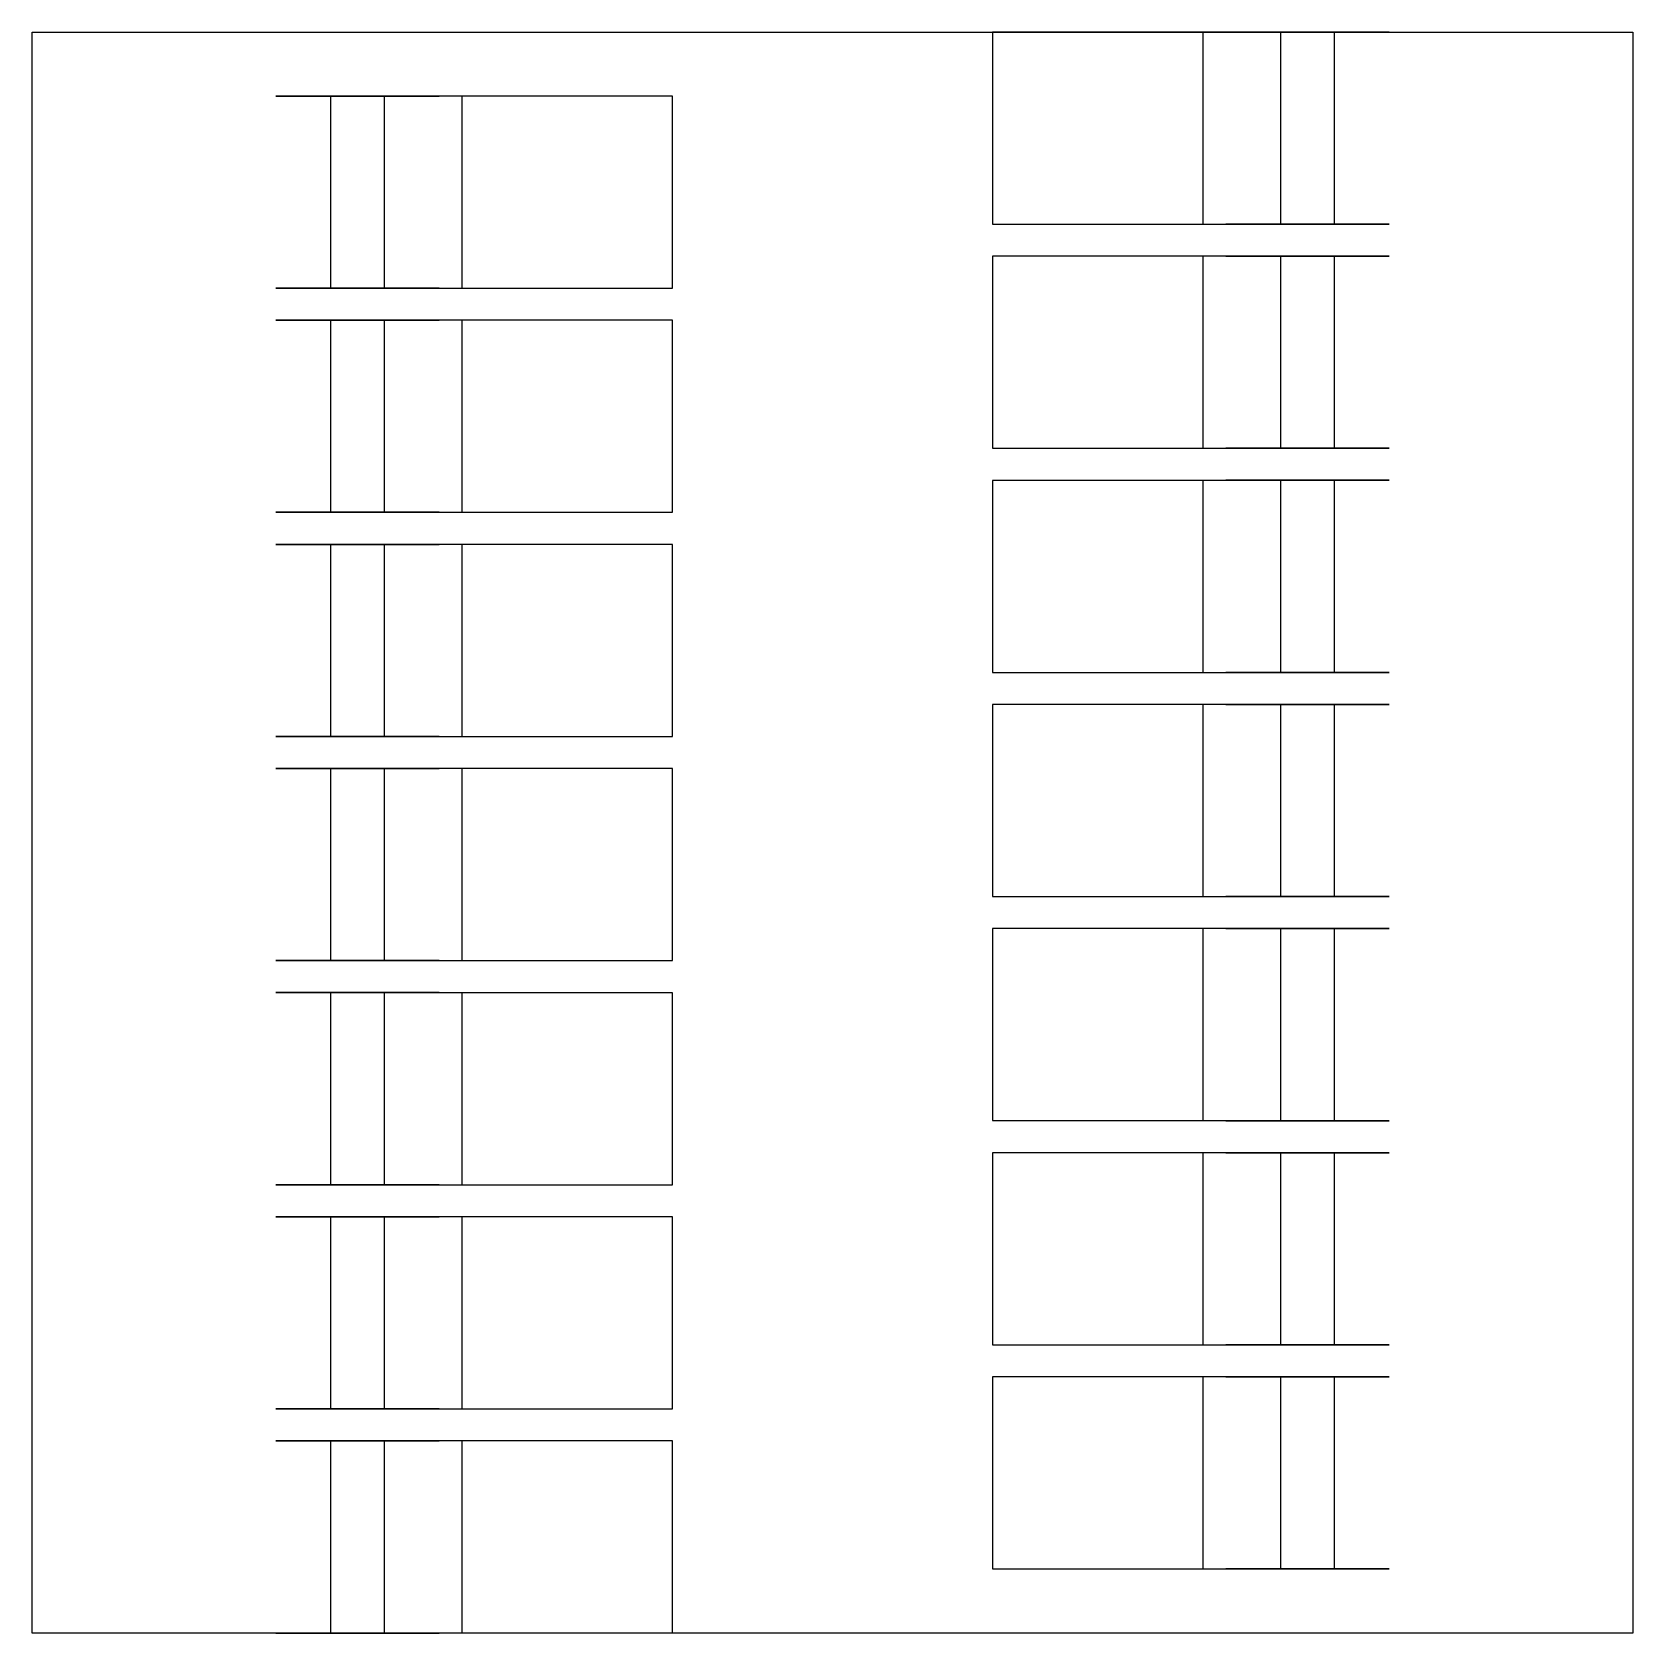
# Model space of a CAD drawing. Header units: millimetres. Extents: x -21.2 to 3.8, y -3.5 to 21.5.
import ezdxf

# ---------------------------------------------------------------- set-up
doc = ezdxf.new("R2010")
doc.units = ezdxf.units.MM
for name, color, linetype in [('000_flexible', 7, 'Continuous'), ('001_adhesive', 7, 'Continuous'), ('002_rigid', 7, 'Continuous'), ('003_adhesive', 7, 'Continuous'), ('004_flexible', 7, 'Continuous'), ('005_adhesive', 7, 'Continuous'), ('006_rigid', 7, 'Continuous'), ('007_adhesive', 7, 'Continuous'), ('008_flexible', 7, 'Continuous')]:
    doc.layers.add(name, color=color, linetype=linetype)

msp = doc.modelspace()

# ---------------------------------------------------------------- linework, layer by layer
at = {"layer": '000_flexible'}
for points in [[(-21.151, 21.02), (-21.151, 21.519), (-6.652, 21.519), (3.849, 21.519), (3.849, -2.982), (3.849, -3.481), (-10.65, -3.481), (-14.795, -3.481), (-15.645, -3.481), (-16.492, -3.481), (-17.342, -3.481), (-21.151, -3.481)], [(-2.862, 18.52), (-2.862, 21.518), (-6.15, 21.518), (-6.15, 18.52)], [(0.04, 21.519), (0.04, 21.519), (-0.81, 21.519), (-1.657, 21.519), (-2.507, 21.519), (-2.507, 21.519)], [(-14.795, 20.519), (-17.342, 20.519), (-17.342, 20.519), (-16.492, 20.519), (-15.645, 20.519), (-14.795, 20.519)], [(-14.44, 20.518), (-14.44, 17.52), (-11.152, 17.52), (-11.152, 20.518)], [(0.04, 18.519), (-0.81, 18.519), (-1.657, 18.519), (-2.507, 18.519), (-2.507, 18.519), (0.04, 18.519)], [(-2.862, 15.02), (-2.862, 18.018), (-6.15, 18.018), (-6.15, 15.02)], [(0.04, 18.019), (-2.507, 18.019), (-2.507, 18.019), (-1.657, 18.019), (-0.81, 18.019), (0.04, 18.019)], [(-14.795, 17.519), (-15.645, 17.519), (-16.492, 17.519), (-17.342, 17.519), (-17.342, 17.519), (-14.795, 17.519)], [(-14.795, 17.019), (-17.342, 17.019), (-17.342, 17.019), (-16.492, 17.019), (-15.645, 17.019), (-14.795, 17.019)], [(-14.44, 17.018), (-14.44, 14.02), (-11.152, 14.02), (-11.152, 17.018)], [(0.04, 15.019), (-0.81, 15.019), (-1.657, 15.019), (-2.507, 15.019), (-2.507, 15.019), (0.04, 15.019)], [(-2.862, 11.52), (-2.862, 14.518), (-6.15, 14.518), (-6.15, 11.52)], [(0.04, 14.519), (-2.507, 14.519), (-2.507, 14.519), (-1.657, 14.519), (-0.81, 14.519), (0.04, 14.519)], [(-14.795, 14.019), (-15.645, 14.019), (-16.492, 14.019), (-17.342, 14.019), (-17.342, 14.019), (-14.795, 14.019)], [(-14.795, 13.519), (-17.342, 13.519), (-17.342, 13.519), (-16.492, 13.519), (-15.645, 13.519), (-14.795, 13.519)], [(-14.44, 13.518), (-14.44, 10.52), (-11.152, 10.52), (-11.152, 13.518)], [(0.04, 11.519), (-0.81, 11.519), (-1.657, 11.519), (-2.507, 11.519), (-2.507, 11.519), (0.04, 11.519)], [(-2.862, 8.02), (-2.862, 11.018), (-6.15, 11.018), (-6.15, 8.02)], [(0.04, 11.019), (-2.507, 11.019), (-2.507, 11.019), (-1.657, 11.019), (-0.81, 11.019), (0.04, 11.019)], [(-14.795, 10.519), (-15.645, 10.519), (-16.492, 10.519), (-17.342, 10.519), (-17.342, 10.519), (-14.795, 10.519)], [(-14.795, 10.019), (-17.342, 10.019), (-17.342, 10.019), (-16.492, 10.019), (-15.645, 10.019), (-14.795, 10.019)], [(-14.44, 10.018), (-14.44, 7.02), (-11.152, 7.02), (-11.152, 10.018)], [(0.04, 8.019), (-0.81, 8.019), (-1.657, 8.019), (-2.507, 8.019), (-2.507, 8.019), (0.04, 8.019)], [(-2.862, 4.52), (-2.862, 7.518), (-6.15, 7.518), (-6.15, 4.52)], [(0.04, 7.519), (-2.507, 7.519), (-2.507, 7.519), (-1.657, 7.519), (-0.81, 7.519), (0.04, 7.519)], [(-14.795, 7.019), (-15.645, 7.019), (-16.492, 7.019), (-17.342, 7.019), (-17.342, 7.019), (-14.795, 7.019)], [(-14.795, 6.519), (-17.342, 6.519), (-17.342, 6.519), (-16.492, 6.519), (-15.645, 6.519), (-14.795, 6.519)], [(-14.44, 6.518), (-14.44, 3.52), (-11.152, 3.52), (-11.152, 6.518)], [(0.04, 4.519), (-0.81, 4.519), (-1.657, 4.519), (-2.507, 4.519), (-2.507, 4.519), (0.04, 4.519)], [(-2.862, 1.02), (-2.862, 4.018), (-6.15, 4.018), (-6.15, 1.02)], [(0.04, 4.019), (-2.507, 4.019), (-2.507, 4.019), (-1.657, 4.019), (-0.81, 4.019), (0.04, 4.019)], [(-14.795, 3.519), (-15.645, 3.519), (-16.492, 3.519), (-17.342, 3.519), (-17.342, 3.519), (-14.795, 3.519)], [(-14.795, 3.019), (-17.342, 3.019), (-17.342, 3.019), (-16.492, 3.019), (-15.645, 3.019), (-14.795, 3.019)], [(-14.44, 3.018), (-14.44, 0.02), (-11.152, 0.02), (-11.152, 3.018)], [(0.04, 1.019), (-0.81, 1.019), (-1.657, 1.019), (-2.507, 1.019), (-2.507, 1.019), (0.04, 1.019)], [(-2.862, -2.48), (-2.862, 0.518), (-6.15, 0.518), (-6.15, -2.48)], [(0.04, 0.519), (-2.507, 0.519), (-2.507, 0.519), (-1.657, 0.519), (-0.81, 0.519), (0.04, 0.519)], [(-14.795, 0.019), (-15.645, 0.019), (-16.492, 0.019), (-17.342, 0.019), (-17.342, 0.019), (-14.795, 0.019)], [(-14.795, -0.481), (-17.342, -0.481), (-17.342, -0.481), (-16.492, -0.481), (-15.645, -0.481), (-14.795, -0.481)], [(-14.44, -0.482), (-14.44, -3.48), (-11.152, -3.48), (-11.152, -0.482)], [(0.04, -2.481), (-0.81, -2.481), (-1.657, -2.481), (-2.507, -2.481), (-2.507, -2.481), (0.04, -2.481)], [(-17.342, -3.481), (-14.795, -3.481), (-14.795, -3.481), (-17.342, -3.481)]]:
    msp.add_lwpolyline(points, close=True, dxfattribs=at)
at = {"layer": '001_adhesive'}
for points in [[(-21.151, 21.02), (-21.151, 21.519), (-6.652, 21.519), (3.849, 21.519), (3.849, -2.982), (3.849, -3.481), (-10.65, -3.481), (-14.795, -3.481), (-15.645, -3.481), (-16.492, -3.481), (-17.342, -3.481), (-21.151, -3.481)], [(-0.81, 18.52), (-0.81, 21.518), (-6.15, 21.518), (-6.15, 18.52)], [(0.04, 21.519), (0.04, 21.519), (-0.81, 21.519), (-1.657, 21.519), (-2.507, 21.519), (-2.507, 21.519)], [(-14.795, 20.519), (-17.342, 20.519), (-17.342, 20.519), (-16.492, 20.519), (-15.645, 20.519), (-14.795, 20.519)], [(-16.492, 20.518), (-16.492, 17.52), (-11.152, 17.52), (-11.152, 20.518)], [(0.04, 18.519), (-0.81, 18.519), (-1.657, 18.519), (-2.507, 18.519), (-2.507, 18.519), (0.04, 18.519)], [(-0.81, 15.02), (-0.81, 18.018), (-6.15, 18.018), (-6.15, 15.02)], [(0.04, 18.019), (-2.507, 18.019), (-2.507, 18.019), (-1.657, 18.019), (-0.81, 18.019), (0.04, 18.019)], [(-14.795, 17.519), (-15.645, 17.519), (-16.492, 17.519), (-17.342, 17.519), (-17.342, 17.519), (-14.795, 17.519)], [(-14.795, 17.019), (-17.342, 17.019), (-17.342, 17.019), (-16.492, 17.019), (-15.645, 17.019), (-14.795, 17.019)], [(-16.492, 17.018), (-16.492, 14.02), (-11.152, 14.02), (-11.152, 17.018)], [(0.04, 15.019), (-0.81, 15.019), (-1.657, 15.019), (-2.507, 15.019), (-2.507, 15.019), (0.04, 15.019)], [(-0.81, 11.52), (-0.81, 14.518), (-6.15, 14.518), (-6.15, 11.52)], [(0.04, 14.519), (-2.507, 14.519), (-2.507, 14.519), (-1.657, 14.519), (-0.81, 14.519), (0.04, 14.519)], [(-14.795, 14.019), (-15.645, 14.019), (-16.492, 14.019), (-17.342, 14.019), (-17.342, 14.019), (-14.795, 14.019)], [(-14.795, 13.519), (-17.342, 13.519), (-17.342, 13.519), (-16.492, 13.519), (-15.645, 13.519), (-14.795, 13.519)], [(-16.492, 13.518), (-16.492, 10.52), (-11.152, 10.52), (-11.152, 13.518)], [(0.04, 11.519), (-0.81, 11.519), (-1.657, 11.519), (-2.507, 11.519), (-2.507, 11.519), (0.04, 11.519)], [(-0.81, 8.02), (-0.81, 11.018), (-6.15, 11.018), (-6.15, 8.02)], [(0.04, 11.019), (-2.507, 11.019), (-2.507, 11.019), (-1.657, 11.019), (-0.81, 11.019), (0.04, 11.019)], [(-14.795, 10.519), (-15.645, 10.519), (-16.492, 10.519), (-17.342, 10.519), (-17.342, 10.519), (-14.795, 10.519)], [(-14.795, 10.019), (-17.342, 10.019), (-17.342, 10.019), (-16.492, 10.019), (-15.645, 10.019), (-14.795, 10.019)], [(-16.492, 10.018), (-16.492, 7.02), (-11.152, 7.02), (-11.152, 10.018)], [(0.04, 8.019), (-0.81, 8.019), (-1.657, 8.019), (-2.507, 8.019), (-2.507, 8.019), (0.04, 8.019)], [(-0.81, 4.52), (-0.81, 7.518), (-6.15, 7.518), (-6.15, 4.52)], [(0.04, 7.519), (-2.507, 7.519), (-2.507, 7.519), (-1.657, 7.519), (-0.81, 7.519), (0.04, 7.519)], [(-14.795, 7.019), (-15.645, 7.019), (-16.492, 7.019), (-17.342, 7.019), (-17.342, 7.019), (-14.795, 7.019)], [(-14.795, 6.519), (-17.342, 6.519), (-17.342, 6.519), (-16.492, 6.519), (-15.645, 6.519), (-14.795, 6.519)], [(-16.492, 6.518), (-16.492, 3.52), (-11.152, 3.52), (-11.152, 6.518)], [(0.04, 4.519), (-0.81, 4.519), (-1.657, 4.519), (-2.507, 4.519), (-2.507, 4.519), (0.04, 4.519)], [(-0.81, 1.02), (-0.81, 4.018), (-6.15, 4.018), (-6.15, 1.02)], [(0.04, 4.019), (-2.507, 4.019), (-2.507, 4.019), (-1.657, 4.019), (-0.81, 4.019), (0.04, 4.019)], [(-14.795, 3.519), (-15.645, 3.519), (-16.492, 3.519), (-17.342, 3.519), (-17.342, 3.519), (-14.795, 3.519)], [(-14.795, 3.019), (-17.342, 3.019), (-17.342, 3.019), (-16.492, 3.019), (-15.645, 3.019), (-14.795, 3.019)], [(-16.492, 3.018), (-16.492, 0.02), (-11.152, 0.02), (-11.152, 3.018)], [(0.04, 1.019), (-0.81, 1.019), (-1.657, 1.019), (-2.507, 1.019), (-2.507, 1.019), (0.04, 1.019)], [(-0.81, -2.48), (-0.81, 0.518), (-6.15, 0.518), (-6.15, -2.48)], [(0.04, 0.519), (-2.507, 0.519), (-2.507, 0.519), (-1.657, 0.519), (-0.81, 0.519), (0.04, 0.519)], [(-14.795, 0.019), (-15.645, 0.019), (-16.492, 0.019), (-17.342, 0.019), (-17.342, 0.019), (-14.795, 0.019)], [(-14.795, -0.481), (-17.342, -0.481), (-17.342, -0.481), (-16.492, -0.481), (-15.645, -0.481), (-14.795, -0.481)], [(-16.492, -0.482), (-16.492, -3.48), (-11.152, -3.48), (-11.152, -0.482)], [(0.04, -2.481), (-0.81, -2.481), (-1.657, -2.481), (-2.507, -2.481), (-2.507, -2.481), (0.04, -2.481)], [(-17.342, -3.481), (-14.795, -3.481), (-14.795, -3.481), (-17.342, -3.481)]]:
    msp.add_lwpolyline(points, close=True, dxfattribs=at)
at = {"layer": '002_rigid'}
for points in [[(-21.151, 21.02), (-21.151, 21.519), (-6.652, 21.519), (3.849, 21.519), (3.849, -2.982), (3.849, -3.481), (-10.65, -3.481), (-14.795, -3.481), (-15.645, -3.481), (-16.492, -3.481), (-17.342, -3.481), (-21.151, -3.481)], [(0.04, 21.519), (0.04, 21.519), (-0.81, 21.519), (-1.657, 21.519), (-2.507, 21.519), (-2.507, 21.519)], [(-1.657, 21.518), (-1.657, 18.52), (-0.81, 18.52), (-0.81, 21.518)], [(-14.795, 20.519), (-17.342, 20.519), (-17.342, 20.519), (-16.492, 20.519), (-15.645, 20.519), (-14.795, 20.519)], [(-15.645, 17.52), (-15.645, 20.518), (-16.492, 20.518), (-16.492, 17.52)], [(0.04, 18.519), (-0.81, 18.519), (-1.657, 18.519), (-2.507, 18.519), (-2.507, 18.519), (0.04, 18.519)], [(0.04, 18.019), (-2.507, 18.019), (-2.507, 18.019), (-1.657, 18.019), (-0.81, 18.019), (0.04, 18.019)], [(-0.81, 15.02), (-0.81, 18.018), (-1.657, 18.018), (-1.657, 15.02)], [(-14.795, 17.519), (-15.645, 17.519), (-16.492, 17.519), (-17.342, 17.519), (-17.342, 17.519), (-14.795, 17.519)], [(-14.795, 17.019), (-17.342, 17.019), (-17.342, 17.019), (-16.492, 17.019), (-15.645, 17.019), (-14.795, 17.019)], [(-16.492, 17.018), (-16.492, 14.02), (-15.645, 14.02), (-15.645, 17.018)], [(0.04, 15.019), (-0.81, 15.019), (-1.657, 15.019), (-2.507, 15.019), (-2.507, 15.019), (0.04, 15.019)], [(0.04, 14.519), (-2.507, 14.519), (-2.507, 14.519), (-1.657, 14.519), (-0.81, 14.519), (0.04, 14.519)], [(-0.81, 11.52), (-0.81, 14.518), (-1.657, 14.518), (-1.657, 11.52)], [(-14.795, 14.019), (-15.645, 14.019), (-16.492, 14.019), (-17.342, 14.019), (-17.342, 14.019), (-14.795, 14.019)], [(-14.795, 13.519), (-17.342, 13.519), (-17.342, 13.519), (-16.492, 13.519), (-15.645, 13.519), (-14.795, 13.519)], [(-16.492, 13.518), (-16.492, 10.52), (-15.645, 10.52), (-15.645, 13.518)], [(0.04, 11.519), (-0.81, 11.519), (-1.657, 11.519), (-2.507, 11.519), (-2.507, 11.519), (0.04, 11.519)], [(0.04, 11.019), (-2.507, 11.019), (-2.507, 11.019), (-1.657, 11.019), (-0.81, 11.019), (0.04, 11.019)], [(-1.657, 11.018), (-1.657, 8.02), (-0.81, 8.02), (-0.81, 11.018)], [(-14.795, 10.519), (-15.645, 10.519), (-16.492, 10.519), (-17.342, 10.519), (-17.342, 10.519), (-14.795, 10.519)], [(-14.795, 10.019), (-17.342, 10.019), (-17.342, 10.019), (-16.492, 10.019), (-15.645, 10.019), (-14.795, 10.019)], [(-16.492, 10.018), (-16.492, 7.02), (-15.645, 7.02), (-15.645, 10.018)], [(0.04, 8.019), (-0.81, 8.019), (-1.657, 8.019), (-2.507, 8.019), (-2.507, 8.019), (0.04, 8.019)], [(0.04, 7.519), (-2.507, 7.519), (-2.507, 7.519), (-1.657, 7.519), (-0.81, 7.519), (0.04, 7.519)], [(-0.81, 4.52), (-0.81, 7.518), (-1.657, 7.518), (-1.657, 4.52)], [(-14.795, 7.019), (-15.645, 7.019), (-16.492, 7.019), (-17.342, 7.019), (-17.342, 7.019), (-14.795, 7.019)], [(-14.795, 6.519), (-17.342, 6.519), (-17.342, 6.519), (-16.492, 6.519), (-15.645, 6.519), (-14.795, 6.519)], [(-16.492, 6.518), (-16.492, 3.52), (-15.645, 3.52), (-15.645, 6.518)], [(0.04, 4.519), (-0.81, 4.519), (-1.657, 4.519), (-2.507, 4.519), (-2.507, 4.519), (0.04, 4.519)], [(0.04, 4.019), (-2.507, 4.019), (-2.507, 4.019), (-1.657, 4.019), (-0.81, 4.019), (0.04, 4.019)], [(-0.81, 1.02), (-0.81, 4.018), (-1.657, 4.018), (-1.657, 1.02)], [(-14.795, 3.519), (-15.645, 3.519), (-16.492, 3.519), (-17.342, 3.519), (-17.342, 3.519), (-14.795, 3.519)], [(-14.795, 3.019), (-17.342, 3.019), (-17.342, 3.019), (-16.492, 3.019), (-15.645, 3.019), (-14.795, 3.019)], [(-16.492, 3.018), (-16.492, 0.02), (-15.645, 0.02), (-15.645, 3.018)], [(0.04, 1.019), (-0.81, 1.019), (-1.657, 1.019), (-2.507, 1.019), (-2.507, 1.019), (0.04, 1.019)], [(0.04, 0.519), (-2.507, 0.519), (-2.507, 0.519), (-1.657, 0.519), (-0.81, 0.519), (0.04, 0.519)], [(-0.81, -2.48), (-0.81, 0.518), (-1.657, 0.518), (-1.657, -2.48)], [(-14.795, 0.019), (-15.645, 0.019), (-16.492, 0.019), (-17.342, 0.019), (-17.342, 0.019), (-14.795, 0.019)], [(-14.795, -0.481), (-17.342, -0.481), (-17.342, -0.481), (-16.492, -0.481), (-15.645, -0.481), (-14.795, -0.481)], [(-16.492, -0.482), (-16.492, -3.48), (-15.645, -3.48), (-15.645, -0.482)], [(0.04, -2.481), (-0.81, -2.481), (-1.657, -2.481), (-2.507, -2.481), (-2.507, -2.481), (0.04, -2.481)], [(-17.342, -3.481), (-14.795, -3.481), (-14.795, -3.481), (-17.342, -3.481)]]:
    msp.add_lwpolyline(points, close=True, dxfattribs=at)
at = {"layer": '003_adhesive'}
for points in [[(-21.151, 21.02), (-21.151, 21.519), (-6.652, 21.519), (3.849, 21.519), (3.849, -2.982), (3.849, -3.481), (-10.65, -3.481), (-14.795, -3.481), (-15.645, -3.481), (-16.492, -3.481), (-17.342, -3.481), (-21.151, -3.481)], [(0.04, 21.519), (0.04, 21.519), (-0.81, 21.519), (-1.657, 21.519), (-2.507, 21.519), (-2.507, 21.519)], [(-1.657, 21.518), (-1.657, 18.52), (-0.81, 18.52), (-0.81, 21.518)], [(-14.795, 20.519), (-17.342, 20.519), (-17.342, 20.519), (-16.492, 20.519), (-15.645, 20.519), (-14.795, 20.519)], [(-15.645, 17.52), (-15.645, 20.518), (-16.492, 20.518), (-16.492, 17.52)], [(0.04, 18.519), (-0.81, 18.519), (-1.657, 18.519), (-2.507, 18.519), (-2.507, 18.519), (0.04, 18.519)], [(0.04, 18.019), (-2.507, 18.019), (-2.507, 18.019), (-1.657, 18.019), (-0.81, 18.019), (0.04, 18.019)], [(-0.81, 15.02), (-0.81, 18.018), (-1.657, 18.018), (-1.657, 15.02)], [(-14.795, 17.519), (-15.645, 17.519), (-16.492, 17.519), (-17.342, 17.519), (-17.342, 17.519), (-14.795, 17.519)], [(-14.795, 17.019), (-17.342, 17.019), (-17.342, 17.019), (-16.492, 17.019), (-15.645, 17.019), (-14.795, 17.019)], [(-16.492, 17.018), (-16.492, 14.02), (-15.645, 14.02), (-15.645, 17.018)], [(0.04, 15.019), (-0.81, 15.019), (-1.657, 15.019), (-2.507, 15.019), (-2.507, 15.019), (0.04, 15.019)], [(0.04, 14.519), (-2.507, 14.519), (-2.507, 14.519), (-1.657, 14.519), (-0.81, 14.519), (0.04, 14.519)], [(-0.81, 11.52), (-0.81, 14.518), (-1.657, 14.518), (-1.657, 11.52)], [(-14.795, 14.019), (-15.645, 14.019), (-16.492, 14.019), (-17.342, 14.019), (-17.342, 14.019), (-14.795, 14.019)], [(-14.795, 13.519), (-17.342, 13.519), (-17.342, 13.519), (-16.492, 13.519), (-15.645, 13.519), (-14.795, 13.519)], [(-16.492, 13.518), (-16.492, 10.52), (-15.645, 10.52), (-15.645, 13.518)], [(0.04, 11.519), (-0.81, 11.519), (-1.657, 11.519), (-2.507, 11.519), (-2.507, 11.519), (0.04, 11.519)], [(0.04, 11.019), (-2.507, 11.019), (-2.507, 11.019), (-1.657, 11.019), (-0.81, 11.019), (0.04, 11.019)], [(-1.657, 11.018), (-1.657, 8.02), (-0.81, 8.02), (-0.81, 11.018)], [(-14.795, 10.519), (-15.645, 10.519), (-16.492, 10.519), (-17.342, 10.519), (-17.342, 10.519), (-14.795, 10.519)], [(-14.795, 10.019), (-17.342, 10.019), (-17.342, 10.019), (-16.492, 10.019), (-15.645, 10.019), (-14.795, 10.019)], [(-16.492, 10.018), (-16.492, 7.02), (-15.645, 7.02), (-15.645, 10.018)], [(0.04, 8.019), (-0.81, 8.019), (-1.657, 8.019), (-2.507, 8.019), (-2.507, 8.019), (0.04, 8.019)], [(0.04, 7.519), (-2.507, 7.519), (-2.507, 7.519), (-1.657, 7.519), (-0.81, 7.519), (0.04, 7.519)], [(-0.81, 4.52), (-0.81, 7.518), (-1.657, 7.518), (-1.657, 4.52)], [(-14.795, 7.019), (-15.645, 7.019), (-16.492, 7.019), (-17.342, 7.019), (-17.342, 7.019), (-14.795, 7.019)], [(-14.795, 6.519), (-17.342, 6.519), (-17.342, 6.519), (-16.492, 6.519), (-15.645, 6.519), (-14.795, 6.519)], [(-16.492, 6.518), (-16.492, 3.52), (-15.645, 3.52), (-15.645, 6.518)], [(0.04, 4.519), (-0.81, 4.519), (-1.657, 4.519), (-2.507, 4.519), (-2.507, 4.519), (0.04, 4.519)], [(0.04, 4.019), (-2.507, 4.019), (-2.507, 4.019), (-1.657, 4.019), (-0.81, 4.019), (0.04, 4.019)], [(-0.81, 1.02), (-0.81, 4.018), (-1.657, 4.018), (-1.657, 1.02)], [(-14.795, 3.519), (-15.645, 3.519), (-16.492, 3.519), (-17.342, 3.519), (-17.342, 3.519), (-14.795, 3.519)], [(-14.795, 3.019), (-17.342, 3.019), (-17.342, 3.019), (-16.492, 3.019), (-15.645, 3.019), (-14.795, 3.019)], [(-16.492, 3.018), (-16.492, 0.02), (-15.645, 0.02), (-15.645, 3.018)], [(0.04, 1.019), (-0.81, 1.019), (-1.657, 1.019), (-2.507, 1.019), (-2.507, 1.019), (0.04, 1.019)], [(0.04, 0.519), (-2.507, 0.519), (-2.507, 0.519), (-1.657, 0.519), (-0.81, 0.519), (0.04, 0.519)], [(-0.81, -2.48), (-0.81, 0.518), (-1.657, 0.518), (-1.657, -2.48)], [(-14.795, 0.019), (-15.645, 0.019), (-16.492, 0.019), (-17.342, 0.019), (-17.342, 0.019), (-14.795, 0.019)], [(-14.795, -0.481), (-17.342, -0.481), (-17.342, -0.481), (-16.492, -0.481), (-15.645, -0.481), (-14.795, -0.481)], [(-16.492, -0.482), (-16.492, -3.48), (-15.645, -3.48), (-15.645, -0.482)], [(0.04, -2.481), (-0.81, -2.481), (-1.657, -2.481), (-2.507, -2.481), (-2.507, -2.481), (0.04, -2.481)], [(-17.342, -3.481), (-14.795, -3.481), (-14.795, -3.481), (-17.342, -3.481)]]:
    msp.add_lwpolyline(points, close=True, dxfattribs=at)
at = {"layer": '004_flexible'}
for points in [[(-21.151, 21.02), (-21.151, 21.519), (-6.652, 21.519), (3.849, 21.519), (3.849, -2.982), (3.849, -3.481), (-10.65, -3.481), (-14.795, -3.481), (-15.645, -3.481), (-16.492, -3.481), (-17.342, -3.481), (-21.151, -3.481)], [(0.04, 21.519), (0.04, 21.519), (-0.81, 21.519), (-1.657, 21.519), (-2.507, 21.519), (-2.507, 21.519)], [(-14.795, 20.519), (-17.342, 20.519), (-17.342, 20.519), (-16.492, 20.519), (-15.645, 20.519), (-14.795, 20.519)], [(0.04, 18.519), (-0.81, 18.519), (-1.657, 18.519), (-2.507, 18.519), (-2.507, 18.519), (0.04, 18.519)], [(0.04, 18.019), (-2.507, 18.019), (-2.507, 18.019), (-1.657, 18.019), (-0.81, 18.019), (0.04, 18.019)], [(-14.795, 17.519), (-15.645, 17.519), (-16.492, 17.519), (-17.342, 17.519), (-17.342, 17.519), (-14.795, 17.519)], [(-14.795, 17.019), (-17.342, 17.019), (-17.342, 17.019), (-16.492, 17.019), (-15.645, 17.019), (-14.795, 17.019)], [(0.04, 15.019), (-0.81, 15.019), (-1.657, 15.019), (-2.507, 15.019), (-2.507, 15.019), (0.04, 15.019)], [(0.04, 14.519), (-2.507, 14.519), (-2.507, 14.519), (-1.657, 14.519), (-0.81, 14.519), (0.04, 14.519)], [(-14.795, 14.019), (-15.645, 14.019), (-16.492, 14.019), (-17.342, 14.019), (-17.342, 14.019), (-14.795, 14.019)], [(-14.795, 13.519), (-17.342, 13.519), (-17.342, 13.519), (-16.492, 13.519), (-15.645, 13.519), (-14.795, 13.519)], [(0.04, 11.519), (-0.81, 11.519), (-1.657, 11.519), (-2.507, 11.519), (-2.507, 11.519), (0.04, 11.519)], [(0.04, 11.019), (-2.507, 11.019), (-2.507, 11.019), (-1.657, 11.019), (-0.81, 11.019), (0.04, 11.019)], [(-14.795, 10.519), (-15.645, 10.519), (-16.492, 10.519), (-17.342, 10.519), (-17.342, 10.519), (-14.795, 10.519)], [(-14.795, 10.019), (-17.342, 10.019), (-17.342, 10.019), (-16.492, 10.019), (-15.645, 10.019), (-14.795, 10.019)], [(0.04, 8.019), (-0.81, 8.019), (-1.657, 8.019), (-2.507, 8.019), (-2.507, 8.019), (0.04, 8.019)], [(0.04, 7.519), (-2.507, 7.519), (-2.507, 7.519), (-1.657, 7.519), (-0.81, 7.519), (0.04, 7.519)], [(-14.795, 7.019), (-15.645, 7.019), (-16.492, 7.019), (-17.342, 7.019), (-17.342, 7.019), (-14.795, 7.019)], [(-14.795, 6.519), (-17.342, 6.519), (-17.342, 6.519), (-16.492, 6.519), (-15.645, 6.519), (-14.795, 6.519)], [(0.04, 4.519), (-0.81, 4.519), (-1.657, 4.519), (-2.507, 4.519), (-2.507, 4.519), (0.04, 4.519)], [(0.04, 4.019), (-2.507, 4.019), (-2.507, 4.019), (-1.657, 4.019), (-0.81, 4.019), (0.04, 4.019)], [(-14.795, 3.519), (-15.645, 3.519), (-16.492, 3.519), (-17.342, 3.519), (-17.342, 3.519), (-14.795, 3.519)], [(-14.795, 3.019), (-17.342, 3.019), (-17.342, 3.019), (-16.492, 3.019), (-15.645, 3.019), (-14.795, 3.019)], [(0.04, 1.019), (-0.81, 1.019), (-1.657, 1.019), (-2.507, 1.019), (-2.507, 1.019), (0.04, 1.019)], [(0.04, 0.519), (-2.507, 0.519), (-2.507, 0.519), (-1.657, 0.519), (-0.81, 0.519), (0.04, 0.519)], [(-14.795, 0.019), (-15.645, 0.019), (-16.492, 0.019), (-17.342, 0.019), (-17.342, 0.019), (-14.795, 0.019)], [(-14.795, -0.481), (-17.342, -0.481), (-17.342, -0.481), (-16.492, -0.481), (-15.645, -0.481), (-14.795, -0.481)], [(0.04, -2.481), (-0.81, -2.481), (-1.657, -2.481), (-2.507, -2.481), (-2.507, -2.481), (0.04, -2.481)], [(-17.342, -3.481), (-14.795, -3.481), (-14.795, -3.481), (-17.342, -3.481)]]:
    msp.add_lwpolyline(points, close=True, dxfattribs=at)
at = {"layer": '005_adhesive'}
for points in [[(-21.151, 21.02), (-21.151, 21.519), (-6.652, 21.519), (3.849, 21.519), (3.849, -2.982), (3.849, -3.481), (-10.65, -3.481), (-14.795, -3.481), (-15.645, -3.481), (-16.492, -3.481), (-17.342, -3.481), (-21.151, -3.481)], [(0.04, 21.519), (0.04, 21.519), (-0.81, 21.519), (-1.657, 21.519), (-2.507, 21.519), (-2.507, 21.519)], [(-1.657, 21.518), (-1.657, 18.52), (-0.81, 18.52), (-0.81, 21.518)], [(-14.795, 20.519), (-17.342, 20.519), (-17.342, 20.519), (-16.492, 20.519), (-15.645, 20.519), (-14.795, 20.519)], [(-15.645, 17.52), (-15.645, 20.518), (-16.492, 20.518), (-16.492, 17.52)], [(0.04, 18.519), (-0.81, 18.519), (-1.657, 18.519), (-2.507, 18.519), (-2.507, 18.519), (0.04, 18.519)], [(0.04, 18.019), (-2.507, 18.019), (-2.507, 18.019), (-1.657, 18.019), (-0.81, 18.019), (0.04, 18.019)], [(-0.81, 15.02), (-0.81, 18.018), (-1.657, 18.018), (-1.657, 15.02)], [(-14.795, 17.519), (-15.645, 17.519), (-16.492, 17.519), (-17.342, 17.519), (-17.342, 17.519), (-14.795, 17.519)], [(-14.795, 17.019), (-17.342, 17.019), (-17.342, 17.019), (-16.492, 17.019), (-15.645, 17.019), (-14.795, 17.019)], [(-16.492, 17.018), (-16.492, 14.02), (-15.645, 14.02), (-15.645, 17.018)], [(0.04, 15.019), (-0.81, 15.019), (-1.657, 15.019), (-2.507, 15.019), (-2.507, 15.019), (0.04, 15.019)], [(0.04, 14.519), (-2.507, 14.519), (-2.507, 14.519), (-1.657, 14.519), (-0.81, 14.519), (0.04, 14.519)], [(-0.81, 11.52), (-0.81, 14.518), (-1.657, 14.518), (-1.657, 11.52)], [(-14.795, 14.019), (-15.645, 14.019), (-16.492, 14.019), (-17.342, 14.019), (-17.342, 14.019), (-14.795, 14.019)], [(-14.795, 13.519), (-17.342, 13.519), (-17.342, 13.519), (-16.492, 13.519), (-15.645, 13.519), (-14.795, 13.519)], [(-16.492, 13.518), (-16.492, 10.52), (-15.645, 10.52), (-15.645, 13.518)], [(0.04, 11.519), (-0.81, 11.519), (-1.657, 11.519), (-2.507, 11.519), (-2.507, 11.519), (0.04, 11.519)], [(0.04, 11.019), (-2.507, 11.019), (-2.507, 11.019), (-1.657, 11.019), (-0.81, 11.019), (0.04, 11.019)], [(-1.657, 11.018), (-1.657, 8.02), (-0.81, 8.02), (-0.81, 11.018)], [(-14.795, 10.519), (-15.645, 10.519), (-16.492, 10.519), (-17.342, 10.519), (-17.342, 10.519), (-14.795, 10.519)], [(-14.795, 10.019), (-17.342, 10.019), (-17.342, 10.019), (-16.492, 10.019), (-15.645, 10.019), (-14.795, 10.019)], [(-16.492, 10.018), (-16.492, 7.02), (-15.645, 7.02), (-15.645, 10.018)], [(0.04, 8.019), (-0.81, 8.019), (-1.657, 8.019), (-2.507, 8.019), (-2.507, 8.019), (0.04, 8.019)], [(0.04, 7.519), (-2.507, 7.519), (-2.507, 7.519), (-1.657, 7.519), (-0.81, 7.519), (0.04, 7.519)], [(-0.81, 4.52), (-0.81, 7.518), (-1.657, 7.518), (-1.657, 4.52)], [(-14.795, 7.019), (-15.645, 7.019), (-16.492, 7.019), (-17.342, 7.019), (-17.342, 7.019), (-14.795, 7.019)], [(-14.795, 6.519), (-17.342, 6.519), (-17.342, 6.519), (-16.492, 6.519), (-15.645, 6.519), (-14.795, 6.519)], [(-16.492, 6.518), (-16.492, 3.52), (-15.645, 3.52), (-15.645, 6.518)], [(0.04, 4.519), (-0.81, 4.519), (-1.657, 4.519), (-2.507, 4.519), (-2.507, 4.519), (0.04, 4.519)], [(0.04, 4.019), (-2.507, 4.019), (-2.507, 4.019), (-1.657, 4.019), (-0.81, 4.019), (0.04, 4.019)], [(-0.81, 1.02), (-0.81, 4.018), (-1.657, 4.018), (-1.657, 1.02)], [(-14.795, 3.519), (-15.645, 3.519), (-16.492, 3.519), (-17.342, 3.519), (-17.342, 3.519), (-14.795, 3.519)], [(-14.795, 3.019), (-17.342, 3.019), (-17.342, 3.019), (-16.492, 3.019), (-15.645, 3.019), (-14.795, 3.019)], [(-16.492, 3.018), (-16.492, 0.02), (-15.645, 0.02), (-15.645, 3.018)], [(0.04, 1.019), (-0.81, 1.019), (-1.657, 1.019), (-2.507, 1.019), (-2.507, 1.019), (0.04, 1.019)], [(0.04, 0.519), (-2.507, 0.519), (-2.507, 0.519), (-1.657, 0.519), (-0.81, 0.519), (0.04, 0.519)], [(-0.81, -2.48), (-0.81, 0.518), (-1.657, 0.518), (-1.657, -2.48)], [(-14.795, 0.019), (-15.645, 0.019), (-16.492, 0.019), (-17.342, 0.019), (-17.342, 0.019), (-14.795, 0.019)], [(-14.795, -0.481), (-17.342, -0.481), (-17.342, -0.481), (-16.492, -0.481), (-15.645, -0.481), (-14.795, -0.481)], [(-16.492, -0.482), (-16.492, -3.48), (-15.645, -3.48), (-15.645, -0.482)], [(0.04, -2.481), (-0.81, -2.481), (-1.657, -2.481), (-2.507, -2.481), (-2.507, -2.481), (0.04, -2.481)], [(-17.342, -3.481), (-14.795, -3.481), (-14.795, -3.481), (-17.342, -3.481)]]:
    msp.add_lwpolyline(points, close=True, dxfattribs=at)
at = {"layer": '006_rigid'}
for points in [[(-21.151, 21.02), (-21.151, 21.519), (-6.652, 21.519), (3.849, 21.519), (3.849, -2.982), (3.849, -3.481), (-10.65, -3.481), (-14.795, -3.481), (-15.645, -3.481), (-16.492, -3.481), (-17.342, -3.481), (-21.151, -3.481)], [(0.04, 21.519), (0.04, 21.519), (-0.81, 21.519), (-1.657, 21.519), (-2.507, 21.519), (-2.507, 21.519)], [(-1.657, 21.518), (-1.657, 18.52), (-0.81, 18.52), (-0.81, 21.518)], [(-14.795, 20.519), (-17.342, 20.519), (-17.342, 20.519), (-16.492, 20.519), (-15.645, 20.519), (-14.795, 20.519)], [(-15.645, 17.52), (-15.645, 20.518), (-16.492, 20.518), (-16.492, 17.52)], [(0.04, 18.519), (-0.81, 18.519), (-1.657, 18.519), (-2.507, 18.519), (-2.507, 18.519), (0.04, 18.519)], [(0.04, 18.019), (-2.507, 18.019), (-2.507, 18.019), (-1.657, 18.019), (-0.81, 18.019), (0.04, 18.019)], [(-0.81, 15.02), (-0.81, 18.018), (-1.657, 18.018), (-1.657, 15.02)], [(-14.795, 17.519), (-15.645, 17.519), (-16.492, 17.519), (-17.342, 17.519), (-17.342, 17.519), (-14.795, 17.519)], [(-14.795, 17.019), (-17.342, 17.019), (-17.342, 17.019), (-16.492, 17.019), (-15.645, 17.019), (-14.795, 17.019)], [(-16.492, 17.018), (-16.492, 14.02), (-15.645, 14.02), (-15.645, 17.018)], [(0.04, 15.019), (-0.81, 15.019), (-1.657, 15.019), (-2.507, 15.019), (-2.507, 15.019), (0.04, 15.019)], [(0.04, 14.519), (-2.507, 14.519), (-2.507, 14.519), (-1.657, 14.519), (-0.81, 14.519), (0.04, 14.519)], [(-0.81, 11.52), (-0.81, 14.518), (-1.657, 14.518), (-1.657, 11.52)], [(-14.795, 14.019), (-15.645, 14.019), (-16.492, 14.019), (-17.342, 14.019), (-17.342, 14.019), (-14.795, 14.019)], [(-14.795, 13.519), (-17.342, 13.519), (-17.342, 13.519), (-16.492, 13.519), (-15.645, 13.519), (-14.795, 13.519)], [(-16.492, 13.518), (-16.492, 10.52), (-15.645, 10.52), (-15.645, 13.518)], [(0.04, 11.519), (-0.81, 11.519), (-1.657, 11.519), (-2.507, 11.519), (-2.507, 11.519), (0.04, 11.519)], [(0.04, 11.019), (-2.507, 11.019), (-2.507, 11.019), (-1.657, 11.019), (-0.81, 11.019), (0.04, 11.019)], [(-1.657, 11.018), (-1.657, 8.02), (-0.81, 8.02), (-0.81, 11.018)], [(-14.795, 10.519), (-15.645, 10.519), (-16.492, 10.519), (-17.342, 10.519), (-17.342, 10.519), (-14.795, 10.519)], [(-14.795, 10.019), (-17.342, 10.019), (-17.342, 10.019), (-16.492, 10.019), (-15.645, 10.019), (-14.795, 10.019)], [(-16.492, 10.018), (-16.492, 7.02), (-15.645, 7.02), (-15.645, 10.018)], [(0.04, 8.019), (-0.81, 8.019), (-1.657, 8.019), (-2.507, 8.019), (-2.507, 8.019), (0.04, 8.019)], [(0.04, 7.519), (-2.507, 7.519), (-2.507, 7.519), (-1.657, 7.519), (-0.81, 7.519), (0.04, 7.519)], [(-0.81, 4.52), (-0.81, 7.518), (-1.657, 7.518), (-1.657, 4.52)], [(-14.795, 7.019), (-15.645, 7.019), (-16.492, 7.019), (-17.342, 7.019), (-17.342, 7.019), (-14.795, 7.019)], [(-14.795, 6.519), (-17.342, 6.519), (-17.342, 6.519), (-16.492, 6.519), (-15.645, 6.519), (-14.795, 6.519)], [(-16.492, 6.518), (-16.492, 3.52), (-15.645, 3.52), (-15.645, 6.518)], [(0.04, 4.519), (-0.81, 4.519), (-1.657, 4.519), (-2.507, 4.519), (-2.507, 4.519), (0.04, 4.519)], [(0.04, 4.019), (-2.507, 4.019), (-2.507, 4.019), (-1.657, 4.019), (-0.81, 4.019), (0.04, 4.019)], [(-0.81, 1.02), (-0.81, 4.018), (-1.657, 4.018), (-1.657, 1.02)], [(-14.795, 3.519), (-15.645, 3.519), (-16.492, 3.519), (-17.342, 3.519), (-17.342, 3.519), (-14.795, 3.519)], [(-14.795, 3.019), (-17.342, 3.019), (-17.342, 3.019), (-16.492, 3.019), (-15.645, 3.019), (-14.795, 3.019)], [(-16.492, 3.018), (-16.492, 0.02), (-15.645, 0.02), (-15.645, 3.018)], [(0.04, 1.019), (-0.81, 1.019), (-1.657, 1.019), (-2.507, 1.019), (-2.507, 1.019), (0.04, 1.019)], [(0.04, 0.519), (-2.507, 0.519), (-2.507, 0.519), (-1.657, 0.519), (-0.81, 0.519), (0.04, 0.519)], [(-0.81, -2.48), (-0.81, 0.518), (-1.657, 0.518), (-1.657, -2.48)], [(-14.795, 0.019), (-15.645, 0.019), (-16.492, 0.019), (-17.342, 0.019), (-17.342, 0.019), (-14.795, 0.019)], [(-14.795, -0.481), (-17.342, -0.481), (-17.342, -0.481), (-16.492, -0.481), (-15.645, -0.481), (-14.795, -0.481)], [(-16.492, -0.482), (-16.492, -3.48), (-15.645, -3.48), (-15.645, -0.482)], [(0.04, -2.481), (-0.81, -2.481), (-1.657, -2.481), (-2.507, -2.481), (-2.507, -2.481), (0.04, -2.481)], [(-17.342, -3.481), (-14.795, -3.481), (-14.795, -3.481), (-17.342, -3.481)]]:
    msp.add_lwpolyline(points, close=True, dxfattribs=at)
at = {"layer": '007_adhesive'}
for points in [[(-21.151, 21.02), (-21.151, 21.519), (-6.652, 21.519), (3.849, 21.519), (3.849, -2.982), (3.849, -3.481), (-10.65, -3.481), (-14.795, -3.481), (-15.645, -3.481), (-16.492, -3.481), (-17.342, -3.481), (-21.151, -3.481)], [(-0.81, 18.52), (-0.81, 21.518), (-6.15, 21.518), (-6.15, 18.52)], [(0.04, 21.519), (0.04, 21.519), (-0.81, 21.519), (-1.657, 21.519), (-2.507, 21.519), (-2.507, 21.519)], [(-14.795, 20.519), (-17.342, 20.519), (-17.342, 20.519), (-16.492, 20.519), (-15.645, 20.519), (-14.795, 20.519)], [(-16.492, 20.518), (-16.492, 17.52), (-11.152, 17.52), (-11.152, 20.518)], [(0.04, 18.519), (-0.81, 18.519), (-1.657, 18.519), (-2.507, 18.519), (-2.507, 18.519), (0.04, 18.519)], [(-0.81, 15.02), (-0.81, 18.018), (-6.15, 18.018), (-6.15, 15.02)], [(0.04, 18.019), (-2.507, 18.019), (-2.507, 18.019), (-1.657, 18.019), (-0.81, 18.019), (0.04, 18.019)], [(-14.795, 17.519), (-15.645, 17.519), (-16.492, 17.519), (-17.342, 17.519), (-17.342, 17.519), (-14.795, 17.519)], [(-14.795, 17.019), (-17.342, 17.019), (-17.342, 17.019), (-16.492, 17.019), (-15.645, 17.019), (-14.795, 17.019)], [(-16.492, 17.018), (-16.492, 14.02), (-11.152, 14.02), (-11.152, 17.018)], [(0.04, 15.019), (-0.81, 15.019), (-1.657, 15.019), (-2.507, 15.019), (-2.507, 15.019), (0.04, 15.019)], [(-0.81, 11.52), (-0.81, 14.518), (-6.15, 14.518), (-6.15, 11.52)], [(0.04, 14.519), (-2.507, 14.519), (-2.507, 14.519), (-1.657, 14.519), (-0.81, 14.519), (0.04, 14.519)], [(-14.795, 14.019), (-15.645, 14.019), (-16.492, 14.019), (-17.342, 14.019), (-17.342, 14.019), (-14.795, 14.019)], [(-14.795, 13.519), (-17.342, 13.519), (-17.342, 13.519), (-16.492, 13.519), (-15.645, 13.519), (-14.795, 13.519)], [(-16.492, 13.518), (-16.492, 10.52), (-11.152, 10.52), (-11.152, 13.518)], [(0.04, 11.519), (-0.81, 11.519), (-1.657, 11.519), (-2.507, 11.519), (-2.507, 11.519), (0.04, 11.519)], [(-0.81, 8.02), (-0.81, 11.018), (-6.15, 11.018), (-6.15, 8.02)], [(0.04, 11.019), (-2.507, 11.019), (-2.507, 11.019), (-1.657, 11.019), (-0.81, 11.019), (0.04, 11.019)], [(-14.795, 10.519), (-15.645, 10.519), (-16.492, 10.519), (-17.342, 10.519), (-17.342, 10.519), (-14.795, 10.519)], [(-14.795, 10.019), (-17.342, 10.019), (-17.342, 10.019), (-16.492, 10.019), (-15.645, 10.019), (-14.795, 10.019)], [(-16.492, 10.018), (-16.492, 7.02), (-11.152, 7.02), (-11.152, 10.018)], [(0.04, 8.019), (-0.81, 8.019), (-1.657, 8.019), (-2.507, 8.019), (-2.507, 8.019), (0.04, 8.019)], [(-0.81, 4.52), (-0.81, 7.518), (-6.15, 7.518), (-6.15, 4.52)], [(0.04, 7.519), (-2.507, 7.519), (-2.507, 7.519), (-1.657, 7.519), (-0.81, 7.519), (0.04, 7.519)], [(-14.795, 7.019), (-15.645, 7.019), (-16.492, 7.019), (-17.342, 7.019), (-17.342, 7.019), (-14.795, 7.019)], [(-14.795, 6.519), (-17.342, 6.519), (-17.342, 6.519), (-16.492, 6.519), (-15.645, 6.519), (-14.795, 6.519)], [(-16.492, 6.518), (-16.492, 3.52), (-11.152, 3.52), (-11.152, 6.518)], [(0.04, 4.519), (-0.81, 4.519), (-1.657, 4.519), (-2.507, 4.519), (-2.507, 4.519), (0.04, 4.519)], [(-0.81, 1.02), (-0.81, 4.018), (-6.15, 4.018), (-6.15, 1.02)], [(0.04, 4.019), (-2.507, 4.019), (-2.507, 4.019), (-1.657, 4.019), (-0.81, 4.019), (0.04, 4.019)], [(-14.795, 3.519), (-15.645, 3.519), (-16.492, 3.519), (-17.342, 3.519), (-17.342, 3.519), (-14.795, 3.519)], [(-14.795, 3.019), (-17.342, 3.019), (-17.342, 3.019), (-16.492, 3.019), (-15.645, 3.019), (-14.795, 3.019)], [(-16.492, 3.018), (-16.492, 0.02), (-11.152, 0.02), (-11.152, 3.018)], [(0.04, 1.019), (-0.81, 1.019), (-1.657, 1.019), (-2.507, 1.019), (-2.507, 1.019), (0.04, 1.019)], [(-0.81, -2.48), (-0.81, 0.518), (-6.15, 0.518), (-6.15, -2.48)], [(0.04, 0.519), (-2.507, 0.519), (-2.507, 0.519), (-1.657, 0.519), (-0.81, 0.519), (0.04, 0.519)], [(-14.795, 0.019), (-15.645, 0.019), (-16.492, 0.019), (-17.342, 0.019), (-17.342, 0.019), (-14.795, 0.019)], [(-14.795, -0.481), (-17.342, -0.481), (-17.342, -0.481), (-16.492, -0.481), (-15.645, -0.481), (-14.795, -0.481)], [(-16.492, -0.482), (-16.492, -3.48), (-11.152, -3.48), (-11.152, -0.482)], [(0.04, -2.481), (-0.81, -2.481), (-1.657, -2.481), (-2.507, -2.481), (-2.507, -2.481), (0.04, -2.481)], [(-17.342, -3.481), (-14.795, -3.481), (-14.795, -3.481), (-17.342, -3.481)]]:
    msp.add_lwpolyline(points, close=True, dxfattribs=at)
at = {"layer": '008_flexible'}
for points in [[(-21.151, 21.02), (-21.151, 21.519), (-6.652, 21.519), (3.849, 21.519), (3.849, -2.982), (3.849, -3.481), (-10.65, -3.481), (-14.795, -3.481), (-15.645, -3.481), (-16.492, -3.481), (-17.342, -3.481), (-21.151, -3.481)], [(-2.862, 18.52), (-2.862, 21.518), (-6.15, 21.518), (-6.15, 18.52)], [(0.04, 21.519), (0.04, 21.519), (-0.81, 21.519), (-1.657, 21.519), (-2.507, 21.519), (-2.507, 21.519)], [(-14.795, 20.519), (-17.342, 20.519), (-17.342, 20.519), (-16.492, 20.519), (-15.645, 20.519), (-14.795, 20.519)], [(-14.44, 20.518), (-14.44, 17.52), (-11.152, 17.52), (-11.152, 20.518)], [(0.04, 18.519), (-0.81, 18.519), (-1.657, 18.519), (-2.507, 18.519), (-2.507, 18.519), (0.04, 18.519)], [(-2.862, 15.02), (-2.862, 18.018), (-6.15, 18.018), (-6.15, 15.02)], [(0.04, 18.019), (-2.507, 18.019), (-2.507, 18.019), (-1.657, 18.019), (-0.81, 18.019), (0.04, 18.019)], [(-14.795, 17.519), (-15.645, 17.519), (-16.492, 17.519), (-17.342, 17.519), (-17.342, 17.519), (-14.795, 17.519)], [(-14.795, 17.019), (-17.342, 17.019), (-17.342, 17.019), (-16.492, 17.019), (-15.645, 17.019), (-14.795, 17.019)], [(-14.44, 17.018), (-14.44, 14.02), (-11.152, 14.02), (-11.152, 17.018)], [(0.04, 15.019), (-0.81, 15.019), (-1.657, 15.019), (-2.507, 15.019), (-2.507, 15.019), (0.04, 15.019)], [(-2.862, 11.52), (-2.862, 14.518), (-6.15, 14.518), (-6.15, 11.52)], [(0.04, 14.519), (-2.507, 14.519), (-2.507, 14.519), (-1.657, 14.519), (-0.81, 14.519), (0.04, 14.519)], [(-14.795, 14.019), (-15.645, 14.019), (-16.492, 14.019), (-17.342, 14.019), (-17.342, 14.019), (-14.795, 14.019)], [(-14.795, 13.519), (-17.342, 13.519), (-17.342, 13.519), (-16.492, 13.519), (-15.645, 13.519), (-14.795, 13.519)], [(-14.44, 13.518), (-14.44, 10.52), (-11.152, 10.52), (-11.152, 13.518)], [(0.04, 11.519), (-0.81, 11.519), (-1.657, 11.519), (-2.507, 11.519), (-2.507, 11.519), (0.04, 11.519)], [(-2.862, 8.02), (-2.862, 11.018), (-6.15, 11.018), (-6.15, 8.02)], [(0.04, 11.019), (-2.507, 11.019), (-2.507, 11.019), (-1.657, 11.019), (-0.81, 11.019), (0.04, 11.019)], [(-14.795, 10.519), (-15.645, 10.519), (-16.492, 10.519), (-17.342, 10.519), (-17.342, 10.519), (-14.795, 10.519)], [(-14.795, 10.019), (-17.342, 10.019), (-17.342, 10.019), (-16.492, 10.019), (-15.645, 10.019), (-14.795, 10.019)], [(-14.44, 10.018), (-14.44, 7.02), (-11.152, 7.02), (-11.152, 10.018)], [(0.04, 8.019), (-0.81, 8.019), (-1.657, 8.019), (-2.507, 8.019), (-2.507, 8.019), (0.04, 8.019)], [(-2.862, 4.52), (-2.862, 7.518), (-6.15, 7.518), (-6.15, 4.52)], [(0.04, 7.519), (-2.507, 7.519), (-2.507, 7.519), (-1.657, 7.519), (-0.81, 7.519), (0.04, 7.519)], [(-14.795, 7.019), (-15.645, 7.019), (-16.492, 7.019), (-17.342, 7.019), (-17.342, 7.019), (-14.795, 7.019)], [(-14.795, 6.519), (-17.342, 6.519), (-17.342, 6.519), (-16.492, 6.519), (-15.645, 6.519), (-14.795, 6.519)], [(-14.44, 6.518), (-14.44, 3.52), (-11.152, 3.52), (-11.152, 6.518)], [(0.04, 4.519), (-0.81, 4.519), (-1.657, 4.519), (-2.507, 4.519), (-2.507, 4.519), (0.04, 4.519)], [(-2.862, 1.02), (-2.862, 4.018), (-6.15, 4.018), (-6.15, 1.02)], [(0.04, 4.019), (-2.507, 4.019), (-2.507, 4.019), (-1.657, 4.019), (-0.81, 4.019), (0.04, 4.019)], [(-14.795, 3.519), (-15.645, 3.519), (-16.492, 3.519), (-17.342, 3.519), (-17.342, 3.519), (-14.795, 3.519)], [(-14.795, 3.019), (-17.342, 3.019), (-17.342, 3.019), (-16.492, 3.019), (-15.645, 3.019), (-14.795, 3.019)], [(-14.44, 3.018), (-14.44, 0.02), (-11.152, 0.02), (-11.152, 3.018)], [(0.04, 1.019), (-0.81, 1.019), (-1.657, 1.019), (-2.507, 1.019), (-2.507, 1.019), (0.04, 1.019)], [(-2.862, -2.48), (-2.862, 0.518), (-6.15, 0.518), (-6.15, -2.48)], [(0.04, 0.519), (-2.507, 0.519), (-2.507, 0.519), (-1.657, 0.519), (-0.81, 0.519), (0.04, 0.519)], [(-14.795, 0.019), (-15.645, 0.019), (-16.492, 0.019), (-17.342, 0.019), (-17.342, 0.019), (-14.795, 0.019)], [(-14.795, -0.481), (-17.342, -0.481), (-17.342, -0.481), (-16.492, -0.481), (-15.645, -0.481), (-14.795, -0.481)], [(-14.44, -0.482), (-14.44, -3.48), (-11.152, -3.48), (-11.152, -0.482)], [(0.04, -2.481), (-0.81, -2.481), (-1.657, -2.481), (-2.507, -2.481), (-2.507, -2.481), (0.04, -2.481)], [(-17.342, -3.481), (-14.795, -3.481), (-14.795, -3.481), (-17.342, -3.481)]]:
    msp.add_lwpolyline(points, close=True, dxfattribs=at)

doc.saveas('drawing.dxf')
